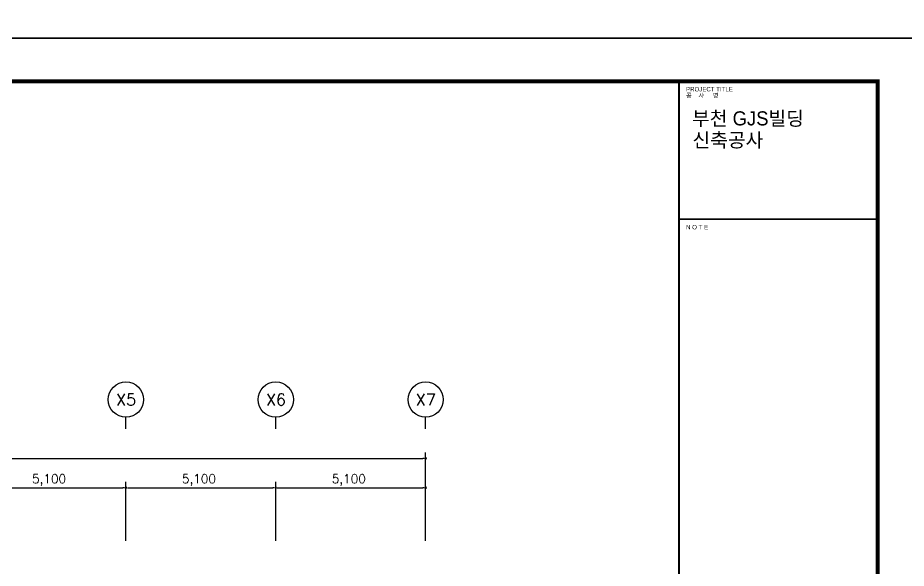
# Model space of a CAD drawing. Header units: millimetres. Extents: x 83956 to 461956, y 36707 to 125807.
# Drawn here: x 178815 to 209048, y 63234 to 81955 of the extents above; entities that cross this region are included whole.
import ezdxf
from ezdxf.enums import TextEntityAlignment as Align

# ---------------------------------------------------------------- set-up
doc = ezdxf.new("R2010")
doc.units = ezdxf.units.MM
doc.header["$LTSCALE"] = 100
doc.header["$MEASUREMENT"] = 0
doc.layers.get('0').update_dxf_attribs({"linetype": 'CONTINUOUS'})
doc.layers.get('Defpoints').update_dxf_attribs({"linetype": 'CONTINUOUS'})
for name, color, linetype in [('ARCH', 9, 'CONTINUOUS'), ('FORM', 8, 'CONTINUOUS'), ('TEX', 3, 'CONTINUOUS')]:
    doc.layers.add(name, color=color, linetype=linetype)
doc.styles.add('GHS', font='romans.shx', dxfattribs={"bigfont": 'ghs.shx'})
doc.styles.add('HY울릉도L', font='HYWULM.TTF')
doc.styles.add('TITLE', font='Gulim.ttf')

# ---------------------------------------------------------------- blocks, each defined once
blk = doc.blocks.new('PMC-FORMV')
at = {"layer": 'Defpoints'}
blk.add_lwpolyline([(0, 0), (0, 29700), (42000, 29700), (42000, 0)], close=True, dxfattribs=at)
at = {"layer": 'FORM', "const_width": 90.2}
blk.add_lwpolyline([(1544, 975), (1544, 28725), (40744, 28725), (40744, 975)], close=True, dxfattribs=at)
at = {"layer": 'FORM'}
for points, const_width in [([(36240, 975), (36240, 28725)], 50.1), ([(36240, 25597), (40744, 25597)], 40.1)]:
    blk.add_lwpolyline(points, dxfattribs=dict(at, const_width=const_width))
at = {"layer": 'FORM', "style": 'TITLE'}
for s, height, p in [('공    사     명', 100.27, (36400, 28354)), ('PROJECT TITLE', 100.27, (36400, 28496)), ('N O T E', 100.3, (36400, 25368))]:
    blk.add_text(s, height=height, dxfattribs=at).set_placement(p)

msp = doc.modelspace()

# ---------------------------------------------------------------- linework, layer by layer
msp.add_lwpolyline([(149272, 79795), (201316, 79795), (201316, 38170), (149272, 38170)], close=True)
at = {"layer": 'ARCH'}
for p, q in [((182495, 67970), (182495, 68370)), ((187595, 67970), (187595, 68370)), ((192695, 67970), (192695, 68370))]:
    msp.add_line(p, q, dxfattribs=at)
at = {"layer": 'ARCH', "ltscale": 2}
for p, q in [((192695, 64170), (192695, 67170)), ((159395, 66970), (192595, 66970)), ((177495, 65970), (182395, 65970)), ((182495, 64170), (182495, 66170)), ((182495, 64170), (182495, 66170)), ((182595, 65970), (187495, 65970)), ((187595, 64170), (187595, 66170)), ((187595, 64170), (187595, 66170)), ((187695, 65970), (192595, 65970)), ((192695, 64170), (192695, 66170))]:
    msp.add_line(p, q, dxfattribs=at)
at = {"layer": 'ARCH', "linetype": 'ByBlock', "lineweight": -2}
for p, q in [((192645, 66970), (192595, 66970)), ((182445, 65970), (182395, 65970)), ((182545, 65970), (182595, 65970)), ((187545, 65970), (187495, 65970)), ((187645, 65970), (187695, 65970)), ((192645, 65970), (192595, 65970))]:
    msp.add_line(p, q, dxfattribs=at)
at = {"layer": 'ARCH'}
for centre in [(182495, 68970), (187595, 68970), (192695, 68970)]:
    msp.add_circle(centre, 600, dxfattribs=at)
at = {"layer": 'ARCH', "linetype": 'ByBlock'}
for centre, start, end in [((192695, 66970), 0, 180), ((192695, 66970), 180, 0), ((182495, 65970), 0, 180), ((182495, 65970), 0, 180), ((182495, 65970), 180, 0), ((182495, 65970), 180, 0), ((187595, 65970), 0, 180), ((187595, 65970), 0, 180), ((187595, 65970), 180, 0), ((187595, 65970), 180, 0), ((192695, 65970), 0, 180), ((192695, 65970), 180, 0)]:
    msp.add_arc(centre, 25, start, end, dxfattribs=at)

# ---------------------------------------------------------------- block references
at = {"layer": 'FORM', "xscale": 1.5, "yscale": 1.5, "zscale": 1.5}
for p in [(146956, 81257), (146956, 36707)]:
    msp.add_blockref('PMC-FORMV', p, dxfattribs=at)

# ---------------------------------------------------------------- texts
at = {"layer": 'ARCH', "style": 'GHS'}
for s, p in [('X5', (182500, 68970)), ('X6', (187600, 68970)), ('X7', (192700, 68970))]:
    msp.add_text(s, height=400, dxfattribs=at).set_placement(p, align=Align.MIDDLE)
for p in [(179302, 66127), (184402, 66127), (189502, 66127)]:
    msp.add_text('5,100', height=300, dxfattribs=at).set_placement(p)
at = {"layer": 'TEX', "color": 2, "style": 'HY울릉도L'}
for s, p in [('부천 GJS빌딩', (201761, 78293)), ('신축공사', (201775, 77555))]:
    msp.add_text(s, height=480, dxfattribs=at).set_placement(p)

doc.saveas('drawing.dxf')
